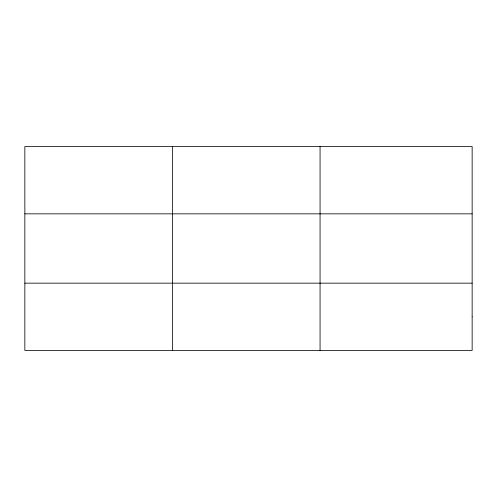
<?xml version="1.0" encoding="UTF-8"?>
<svg xmlns="http://www.w3.org/2000/svg" width="497" height="497" viewBox="0 0 497 497"><rect width="100%" height="100%" fill="white"/><g stroke="black" fill="none" stroke-linecap="round" stroke-linejoin="round"><path stroke-width="0.75" d="M172.459 146.54L172.459 350.46M320.068 146.54L320.068 350.46M24.85 213.834L472.15 213.834M24.85 283.166L472.15 283.166M472.15 316.813L472.15 350.46L24.85 350.46L24.85 146.54L472.15 146.54L472.15 316.813"/></g></svg>
